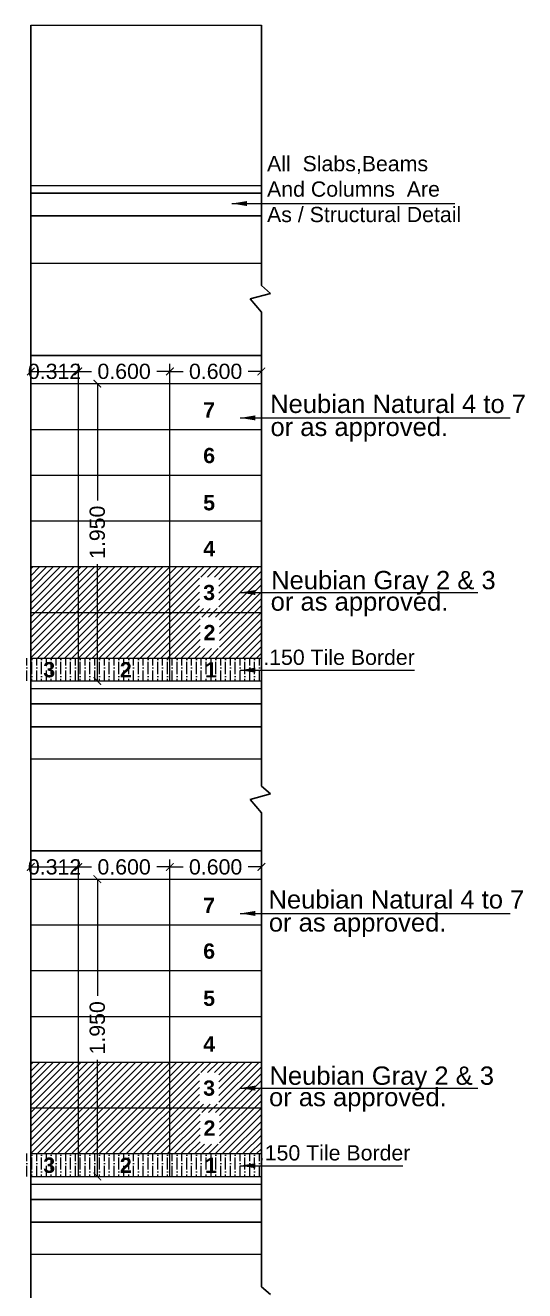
# Model space of a CAD drawing. Header units: millimetres. Extents: x 2733 to 5909, y 1038 to 2089.
# Drawn here: x 2816.62 to 2819.9, y 1047.61 to 1055.91 of the extents above; entities that cross this region are included whole.
import ezdxf

# ---------------------------------------------------------------- set-up
doc = ezdxf.new("R2010")
doc.units = ezdxf.units.MM
doc.header["$PDMODE"] = 35
doc.layers.get('0').update_dxf_attribs({"lineweight": 20})
doc.layers.get('Defpoints').update_dxf_attribs({"lineweight": 15})
for name, color, linetype, lineweight in [('beam', 43, 'Continuous', 20), ('DIM', 6, 'Continuous', 18), ('dim.1', 6, 'Continuous', 18), ('FLOOR FINISH', 10, 'Continuous', 15), ('Hatch', 43, 'Continuous', 13), ('rcc', 5, 'Continuous', 30), ('RD', 7, 'Continuous', 18), ('TEXT', 7, 'Continuous', 15), ('Text-1', 240, 'Continuous', 15), ('TILE HATCH-2', 123, 'Continuous', 9), ('Tiles', 91, 'Continuous', 9), ('Tiles-Text', 230, 'Continuous', 18), ('Wall', 7, 'Continuous', 30)]:
    doc.layers.add(name, color=color, linetype=linetype, lineweight=lineweight)
doc.styles.add('dim-stylus bt', font='arial.ttf')
doc.styles.add('L120', font='arial.ttf', dxfattribs={"height": 0.6})
doc.styles.add('Tabrej', font='arial.ttf')
doc.dimstyles.new('DIMEN', dxfattribs={"dimtxt": 0.3, "dimasz": 0.25, "dimexe": 0.18, "dimexo": 0.0625, "dimgap": 0.09, "dimtad": 0, "dimdec": 3, "dimzin": 0, "dimdsep": 46, "dimtxsty": 'Tabrej', "dimcen": 0, "dimclrd": 256, "dimclre": 256, "dimclrt": 7, "dimadec": 0, "dimazin": 0, "dimtfac": 1, "dimtdec": 3, "dimtofl": 0, "dimtmove": 0, "dimatfit": 1, "dimfxl": 0, "dimtolj": 1, "dimtzin": 0, "dimlwd": -1, "dimlwe": -1, "dimarcsym": 0})
doc.dimstyles.new('Tabrej', dxfattribs={"dimtxt": 4, "dimasz": 0.45, "dimexe": 0.18, "dimexo": 0.0625, "dimgap": 0.09, "dimtad": 0, "dimdec": 3, "dimzin": 0, "dimdsep": 46, "dimtxsty": 'Tabrej', "dimcen": 0, "dimclrd": 256, "dimclre": 256, "dimclrt": 7, "dimaunit": 1, "dimadec": 3, "dimazin": 0, "dimtfac": 1, "dimtdec": 3, "dimtofl": 0, "dimtmove": 0, "dimatfit": 3, "dimfxl": 0, "dimtolj": 1, "dimtzin": 0, "dimlwd": -1, "dimlwe": -1, "dimarcsym": 0})

# ---------------------------------------------------------------- blocks, each defined once
blk = doc.blocks.new('_ArchTick')
at = {"color": 0, "const_width": 0.15}
blk.add_lwpolyline([(-0.5, -0.5), (0.5, 0.5)], dxfattribs=at)
blk = doc.blocks.new('*D355')
at = {"layer": 'Defpoints', "color": 0, "lineweight": 15, "transparency": 16777216}
for p in [(2816.6587, 1050.3125), (2816.9703, 1050.3924), (2816.9703, 1050.3135)]:
    blk.add_point(p, dxfattribs=at)
at = {"layer": 'DIM', "transparency": 16777216}
for p, q in [((2816.6587, 1050.314), (2816.6587, 1050.4424)), ((2816.9703, 1050.315), (2816.9703, 1050.4424)), ((2816.6587, 1050.3924), (2816.9703, 1050.3924))]:
    blk.add_line(p, q, dxfattribs=at)
at = {"layer": 'DIM', "transparency": 16777216, "xscale": 0.05, "yscale": 0.05, "zscale": 0.05, "rotation": 180}
blk.add_blockref('_ArchTick', (2816.6587, 1050.3924), dxfattribs=at)
at = {"layer": 'DIM', "transparency": 16777216, "xscale": 0.05, "yscale": 0.05, "zscale": 0.05}
blk.add_blockref('_ArchTick', (2816.9703, 1050.3924), dxfattribs=at)
at = {"layer": 'DIM', "color": 7, "transparency": 16777216, "insert": (2816.8145, 1050.3924), "char_height": 0.1, "attachment_point": 5, "style": 'Tabrej'}
blk.add_mtext('\\A1;0.312', dxfattribs=at)
blk = doc.blocks.new('*D356')
at = {"layer": 'Defpoints', "color": 0, "lineweight": 15, "transparency": 16777216}
for p in [(2816.9703, 1050.3185), (2817.5703, 1050.3924), (2817.5703, 1050.3135)]:
    blk.add_point(p, dxfattribs=at)
at = {"layer": 'DIM', "transparency": 16777216}
for p, q in [((2816.9703, 1050.32), (2816.9703, 1050.4424)), ((2817.5703, 1050.315), (2817.5703, 1050.4424)), ((2816.9703, 1050.3924), (2817.0567, 1050.3924)), ((2817.5703, 1050.3924), (2817.4839, 1050.3924))]:
    blk.add_line(p, q, dxfattribs=at)
at = {"layer": 'DIM', "transparency": 16777216, "xscale": 0.05, "yscale": 0.05, "zscale": 0.05, "rotation": 180}
blk.add_blockref('_ArchTick', (2816.9703, 1050.3924), dxfattribs=at)
at = {"layer": 'DIM', "transparency": 16777216, "xscale": 0.05, "yscale": 0.05, "zscale": 0.05}
blk.add_blockref('_ArchTick', (2817.5703, 1050.3924), dxfattribs=at)
at = {"layer": 'DIM', "color": 7, "transparency": 16777216, "insert": (2817.2703, 1050.3924), "char_height": 0.1, "attachment_point": 5, "style": 'Tabrej'}
blk.add_mtext('\\A1;0.600', dxfattribs=at)
blk = doc.blocks.new('*D357')
at = {"layer": 'Defpoints', "color": 0, "lineweight": 15, "transparency": 16777216}
for p in [(2817.5703, 1050.3185), (2818.1703, 1050.3924), (2818.1703, 1050.3135)]:
    blk.add_point(p, dxfattribs=at)
at = {"layer": 'DIM', "transparency": 16777216}
for p, q in [((2817.5703, 1050.32), (2817.5703, 1050.4424)), ((2818.1703, 1050.315), (2818.1703, 1050.4424)), ((2817.5703, 1050.3924), (2817.6567, 1050.3924)), ((2818.1703, 1050.3924), (2818.0839, 1050.3924))]:
    blk.add_line(p, q, dxfattribs=at)
at = {"layer": 'DIM', "transparency": 16777216, "xscale": 0.05, "yscale": 0.05, "zscale": 0.05, "rotation": 180}
blk.add_blockref('_ArchTick', (2817.5703, 1050.3924), dxfattribs=at)
at = {"layer": 'DIM', "transparency": 16777216, "xscale": 0.05, "yscale": 0.05, "zscale": 0.05}
blk.add_blockref('_ArchTick', (2818.1703, 1050.3924), dxfattribs=at)
at = {"layer": 'DIM', "color": 7, "transparency": 16777216, "insert": (2817.8703, 1050.3924), "char_height": 0.1, "attachment_point": 5, "style": 'Tabrej'}
blk.add_mtext('\\A1;0.600', dxfattribs=at)
blk = doc.blocks.new('*D358')
at = {"layer": 'Defpoints', "color": 0, "lineweight": 15, "transparency": 16777216}
for p in [(2816.9839, 1050.3125), (2817.0097, 1048.3625), (2817.0949, 1048.3625)]:
    blk.add_point(p, dxfattribs=at)
at = {"layer": 'DIM', "transparency": 16777216}
for p, q in [((2816.9854, 1050.3125), (2817.1449, 1050.3125)), ((2817.0949, 1050.3125), (2817.0949, 1049.5464)), ((2817.0949, 1048.3625), (2817.0949, 1049.1287)), ((2817.0112, 1048.3625), (2817.1449, 1048.3625))]:
    blk.add_line(p, q, dxfattribs=at)
at = {"layer": 'DIM', "transparency": 16777216, "xscale": 0.05, "yscale": 0.05, "zscale": 0.05}
for p, rotation in [((2817.0949, 1050.3125), 90), ((2817.0949, 1048.3625), 270)]:
    blk.add_blockref('_ArchTick', p, dxfattribs=dict(at, rotation=rotation))
at = {"layer": 'DIM', "color": 7, "transparency": 16777216, "insert": (2817.0949, 1049.3375), "char_height": 0.1, "attachment_point": 5, "rotation": 90, "style": 'Tabrej'}
blk.add_mtext('\\A1;1.950', dxfattribs=at)
blk = doc.blocks.new('*D359')
at = {"layer": 'Defpoints', "color": 0, "lineweight": 15, "transparency": 16777216}
for p in [(2816.9703, 1053.6424), (2816.6587, 1053.5625), (2816.9703, 1053.5635)]:
    blk.add_point(p, dxfattribs=at)
at = {"layer": 'DIM', "transparency": 16777216}
for p, q in [((2816.6587, 1053.564), (2816.6587, 1053.6924)), ((2816.6587, 1053.6424), (2816.9703, 1053.6424)), ((2816.9703, 1053.565), (2816.9703, 1053.6924))]:
    blk.add_line(p, q, dxfattribs=at)
at = {"layer": 'DIM', "transparency": 16777216, "xscale": 0.05, "yscale": 0.05, "zscale": 0.05, "rotation": 180}
blk.add_blockref('_ArchTick', (2816.6587, 1053.6424), dxfattribs=at)
at = {"layer": 'DIM', "transparency": 16777216, "xscale": 0.05, "yscale": 0.05, "zscale": 0.05}
blk.add_blockref('_ArchTick', (2816.9703, 1053.6424), dxfattribs=at)
at = {"layer": 'DIM', "color": 7, "transparency": 16777216, "insert": (2816.8145, 1053.6424), "char_height": 0.1, "attachment_point": 5, "style": 'Tabrej'}
blk.add_mtext('\\A1;0.312', dxfattribs=at)
blk = doc.blocks.new('*D360')
at = {"layer": 'Defpoints', "color": 0, "lineweight": 15, "transparency": 16777216}
for p in [(2817.5703, 1053.6424), (2816.9703, 1053.5685), (2817.5703, 1053.5635)]:
    blk.add_point(p, dxfattribs=at)
at = {"layer": 'DIM', "transparency": 16777216}
for p, q in [((2816.9703, 1053.57), (2816.9703, 1053.6924)), ((2816.9703, 1053.6424), (2817.0567, 1053.6424)), ((2817.5703, 1053.6424), (2817.4839, 1053.6424)), ((2817.5703, 1053.565), (2817.5703, 1053.6924))]:
    blk.add_line(p, q, dxfattribs=at)
at = {"layer": 'DIM', "transparency": 16777216, "xscale": 0.05, "yscale": 0.05, "zscale": 0.05, "rotation": 180}
blk.add_blockref('_ArchTick', (2816.9703, 1053.6424), dxfattribs=at)
at = {"layer": 'DIM', "transparency": 16777216, "xscale": 0.05, "yscale": 0.05, "zscale": 0.05}
blk.add_blockref('_ArchTick', (2817.5703, 1053.6424), dxfattribs=at)
at = {"layer": 'DIM', "color": 7, "transparency": 16777216, "insert": (2817.2703, 1053.6424), "char_height": 0.1, "attachment_point": 5, "style": 'Tabrej'}
blk.add_mtext('\\A1;0.600', dxfattribs=at)
blk = doc.blocks.new('*D361')
at = {"layer": 'Defpoints', "color": 0, "lineweight": 15, "transparency": 16777216}
for p in [(2818.1703, 1053.6424), (2817.5703, 1053.5685), (2818.1703, 1053.5635)]:
    blk.add_point(p, dxfattribs=at)
at = {"layer": 'DIM', "transparency": 16777216}
for p, q in [((2817.5703, 1053.57), (2817.5703, 1053.6924)), ((2817.5703, 1053.6424), (2817.6567, 1053.6424)), ((2818.1703, 1053.6424), (2818.0839, 1053.6424)), ((2818.1703, 1053.565), (2818.1703, 1053.6924))]:
    blk.add_line(p, q, dxfattribs=at)
at = {"layer": 'DIM', "transparency": 16777216, "xscale": 0.05, "yscale": 0.05, "zscale": 0.05, "rotation": 180}
blk.add_blockref('_ArchTick', (2817.5703, 1053.6424), dxfattribs=at)
at = {"layer": 'DIM', "transparency": 16777216, "xscale": 0.05, "yscale": 0.05, "zscale": 0.05}
blk.add_blockref('_ArchTick', (2818.1703, 1053.6424), dxfattribs=at)
at = {"layer": 'DIM', "color": 7, "transparency": 16777216, "insert": (2817.8703, 1053.6424), "char_height": 0.1, "attachment_point": 5, "style": 'Tabrej'}
blk.add_mtext('\\A1;0.600', dxfattribs=at)
blk = doc.blocks.new('*D362')
at = {"layer": 'Defpoints', "color": 0, "lineweight": 15, "transparency": 16777216}
for p in [(2816.9839, 1053.5625), (2817.0097, 1051.6125), (2817.0949, 1051.6125)]:
    blk.add_point(p, dxfattribs=at)
at = {"layer": 'DIM', "transparency": 16777216}
for p, q in [((2816.9854, 1053.5625), (2817.1449, 1053.5625)), ((2817.0949, 1053.5625), (2817.0949, 1052.7964)), ((2817.0949, 1051.6125), (2817.0949, 1052.3787)), ((2817.0112, 1051.6125), (2817.1449, 1051.6125))]:
    blk.add_line(p, q, dxfattribs=at)
at = {"layer": 'DIM', "transparency": 16777216, "xscale": 0.05, "yscale": 0.05, "zscale": 0.05}
for p, rotation in [((2817.0949, 1053.5625), 90), ((2817.0949, 1051.6125), 270)]:
    blk.add_blockref('_ArchTick', p, dxfattribs=dict(at, rotation=rotation))
at = {"layer": 'DIM', "color": 7, "transparency": 16777216, "insert": (2817.0949, 1052.5875), "char_height": 0.1, "attachment_point": 5, "rotation": 90, "style": 'Tabrej'}
blk.add_mtext('\\A1;1.950', dxfattribs=at)
blk = doc.blocks.new('gd')
at = {"layer": 'TEXT', "insert": (2851.3562, 1054.9194), "char_height": 0.1, "width": 22.011289, "attachment_point": 1, "style": 'L120'}
blk.add_mtext('All  Slabs,Beams\\PAnd Columns  Are\\PAs / Structural Detail', dxfattribs=at)
at = {"layer": 'dim.1', "ltscale": 0.02}
blk.add_leader([(2851.125, 1054.6077), (2852.588, 1054.6077)], dimstyle='Tabrej', override={"dimasz": 0.1}, dxfattribs=at)

msp = doc.modelspace()

# ---------------------------------------------------------------- hatches: boundary and pattern name
at = {"layer": 'Hatch', "lineweight": 15}
h = msp.add_hatch(dxfattribs=at)
h.set_pattern_fill('ANSI36', color=256, scale=0.01, angle=45, style=0)
h.set_pattern_definition([(90, (-56.519178, 9.75), (-0.03175, 0.0555625), [0.079375, -0.015875, 0, -0.015875])])
h.paths.add_polyline_path([(2818.1703, 1051.7625), (2817.5703, 1051.7625), (2817.5703, 1051.6125), (2818.1703, 1051.6125)])
h.paths.add_polyline_path([(2817.5703, 1051.7625), (2816.9703, 1051.7625), (2816.9703, 1051.6125), (2817.5703, 1051.6125)])
h.paths.add_polyline_path([(2816.9703, 1051.7625), (2816.6227, 1051.7625), (2816.6227, 1051.6125), (2816.9703, 1051.6125)])
h.paths.add_polyline_path([(2817.7815, 1051.5808), (2817.9091, 1051.5808), (2817.9091, 1051.7869), (2817.7815, 1051.7869)], flags=9)
h.paths.add_polyline_path([(2817.2192, 1051.5809), (2817.3469, 1051.5809), (2817.3469, 1051.787), (2817.2192, 1051.787)], flags=9)
h.paths.add_polyline_path([(2816.7161, 1051.5818), (2816.8438, 1051.5818), (2816.8438, 1051.7878), (2816.7161, 1051.7878)], flags=9)
h = msp.add_hatch(dxfattribs=at)
h.set_pattern_fill('ANSI36', color=256, scale=0.01, angle=45, style=0)
h.set_pattern_definition([(90, (-56.519178, 6.5), (-0.03175, 0.0555625), [0.079375, -0.015875, 0, -0.015875])])
h.paths.add_polyline_path([(2818.1703, 1048.5125), (2817.5703, 1048.5125), (2817.5703, 1048.3625), (2818.1703, 1048.3625)])
h.paths.add_polyline_path([(2817.5703, 1048.5125), (2816.9703, 1048.5125), (2816.9703, 1048.3625), (2817.5703, 1048.3625)])
h.paths.add_polyline_path([(2816.9703, 1048.5125), (2816.6227, 1048.5125), (2816.6227, 1048.3625), (2816.9703, 1048.3625)])
h.paths.add_polyline_path([(2817.7815, 1048.3308), (2817.9091, 1048.3308), (2817.9091, 1048.5369), (2817.7815, 1048.5369)], flags=9)
h.paths.add_polyline_path([(2817.2192, 1048.3309), (2817.3469, 1048.3309), (2817.3469, 1048.537), (2817.2192, 1048.537)], flags=9)
h.paths.add_polyline_path([(2816.7161, 1048.3318), (2816.8438, 1048.3318), (2816.8438, 1048.5378), (2816.7161, 1048.5378)], flags=9)
at = {"layer": 'TILE HATCH-2'}
h = msp.add_hatch(dxfattribs=at)
h.set_pattern_fill('ANSI31', color=256, scale=0.01, style=0)
h.set_pattern_definition([(45, (-56.519178, 9.75), (-0.0224506403, 0.0224506403), [])])
h.paths.add_polyline_path([(2817.5703, 1052.0625), (2816.9703, 1052.0625), (2816.9703, 1051.7625), (2817.5703, 1051.7625)])
h.paths.add_polyline_path([(2817.5703, 1052.3625), (2816.9703, 1052.3625), (2816.9703, 1052.0625), (2817.5703, 1052.0625)])
h.paths.add_polyline_path([(2818.1703, 1052.0625), (2817.5703, 1052.0625), (2817.5703, 1051.7625), (2818.1703, 1051.7625)])
h.paths.add_polyline_path([(2816.9703, 1052.3625), (2816.6587, 1052.3625), (2816.6587, 1052.0625), (2816.9703, 1052.0625)])
h.paths.add_polyline_path([(2818.1703, 1052.3625), (2817.5703, 1052.3625), (2817.5703, 1052.0625), (2818.1703, 1052.0625)])
h.paths.add_polyline_path([(2816.9703, 1052.0625), (2816.6587, 1052.0625), (2816.6587, 1051.7625), (2816.9703, 1051.7625)])
h.paths.add_polyline_path([(2817.768, 1051.8252), (2817.8957, 1051.8252), (2817.8957, 1052.0313), (2817.768, 1052.0313)], flags=16)
h.paths.add_polyline_path([(2817.7642, 1052.0877), (2817.8919, 1052.0877), (2817.8919, 1052.2938), (2817.7642, 1052.2938)], flags=16)
h = msp.add_hatch(dxfattribs=at)
h.set_pattern_fill('ANSI31', color=256, scale=0.01, style=0)
h.set_pattern_definition([(45, (-56.519178, 6.5), (-0.0224506403, 0.0224506403), [])])
h.paths.add_polyline_path([(2817.5703, 1048.8125), (2816.9703, 1048.8125), (2816.9703, 1048.5125), (2817.5703, 1048.5125)])
h.paths.add_polyline_path([(2817.5703, 1049.1125), (2816.9703, 1049.1125), (2816.9703, 1048.8125), (2817.5703, 1048.8125)])
h.paths.add_polyline_path([(2818.1703, 1048.8125), (2817.5703, 1048.8125), (2817.5703, 1048.5125), (2818.1703, 1048.5125)])
h.paths.add_polyline_path([(2816.9703, 1049.1125), (2816.6587, 1049.1125), (2816.6587, 1048.8125), (2816.9703, 1048.8125)])
h.paths.add_polyline_path([(2818.1703, 1049.1125), (2817.5703, 1049.1125), (2817.5703, 1048.8125), (2818.1703, 1048.8125)])
h.paths.add_polyline_path([(2816.9703, 1048.8125), (2816.6587, 1048.8125), (2816.6587, 1048.5125), (2816.9703, 1048.5125)])
h.paths.add_polyline_path([(2817.768, 1048.5752), (2817.8957, 1048.5752), (2817.8957, 1048.7813), (2817.768, 1048.7813)], flags=16)
h.paths.add_polyline_path([(2817.7642, 1048.8377), (2817.8919, 1048.8377), (2817.8919, 1049.0438), (2817.7642, 1049.0438)], flags=16)

# ---------------------------------------------------------------- linework, layer by layer
at = {"lineweight": 15}
msp.add_line((2816.6587, 1055.9125), (2818.1703, 1055.9125), dxfattribs=at)
at = {"layer": 'beam', "lineweight": 15}
for p, q in [((2816.6587, 1054.3525), (2818.1703, 1054.3525)), ((2816.6587, 1051.1025), (2818.1703, 1051.1025)), ((2816.6587, 1047.8525), (2818.1703, 1047.8525))]:
    msp.add_line(p, q, dxfattribs=at)
at = {"layer": 'FLOOR FINISH', "lineweight": 15}
for p, q in [((2816.6587, 1054.8625), (2818.1703, 1054.8625)), ((2816.6587, 1051.6125), (2818.1703, 1051.6125)), ((2816.6587, 1051.5625), (2818.1703, 1051.5625)), ((2816.6587, 1048.3625), (2818.1703, 1048.3625)), ((2816.6587, 1048.3125), (2818.1703, 1048.3125))]:
    msp.add_line(p, q, dxfattribs=at)
at = {"layer": 'rcc'}
for p, q in [((2816.6587, 1054.8125), (2818.1703, 1054.8125)), ((2816.6587, 1054.6625), (2818.1703, 1054.6625)), ((2816.6587, 1051.4625), (2818.1703, 1051.4625)), ((2816.6587, 1051.3125), (2818.1703, 1051.3125)), ((2816.6587, 1048.2125), (2818.1703, 1048.2125)), ((2816.6587, 1048.0625), (2818.1703, 1048.0625))]:
    msp.add_line(p, q, dxfattribs=at)
at = {"layer": 'Tiles', "lineweight": 15}
for p, q in [((2816.6587, 1053.5625), (2818.1703, 1053.5625)), ((2816.9703, 1051.6125), (2816.9703, 1053.5625)), ((2817.5703, 1051.6125), (2817.5703, 1053.5625)), ((2816.6587, 1053.2625), (2818.1703, 1053.2625)), ((2816.6587, 1052.9625), (2818.1703, 1052.9625)), ((2816.6587, 1052.6625), (2818.1703, 1052.6625)), ((2816.6587, 1052.3625), (2818.1703, 1052.3625)), ((2816.6587, 1052.0625), (2818.1703, 1052.0625)), ((2816.6587, 1051.7625), (2818.1703, 1051.7625)), ((2816.6587, 1050.3125), (2818.1703, 1050.3125)), ((2816.9703, 1048.3625), (2816.9703, 1050.3125)), ((2817.5703, 1048.3625), (2817.5703, 1050.3125)), ((2816.6587, 1050.0125), (2818.1703, 1050.0125)), ((2816.6587, 1049.7125), (2818.1703, 1049.7125)), ((2816.6587, 1049.4125), (2818.1703, 1049.4125)), ((2816.6587, 1049.1125), (2818.1703, 1049.1125)), ((2816.6587, 1048.8125), (2818.1703, 1048.8125)), ((2816.6587, 1048.5125), (2818.1703, 1048.5125))]:
    msp.add_line(p, q, dxfattribs=at)
at = {"layer": 'Wall'}
for p, q in [((2816.6587, 1055.9125), (2816.6587, 1041.8125)), ((2818.1703, 1055.9125), (2818.1703, 1054.2061)), ((2818.0974, 1054.118), (2818.2294, 1054.1541)), ((2818.2294, 1054.1541), (2818.1703, 1054.2061)), ((2818.1703, 1054.0305), (2818.0974, 1054.118)), ((2818.1703, 1054.0305), (2818.1703, 1050.9233)), ((2818.1703, 1053.7475), (2816.6587, 1053.7475)), ((2818.2294, 1050.8714), (2818.1703, 1050.9233)), ((2818.0974, 1050.8352), (2818.2294, 1050.8714)), ((2818.1703, 1050.7478), (2818.0974, 1050.8352)), ((2818.1703, 1050.7478), (2818.1703, 1047.6395)), ((2818.1703, 1050.4975), (2816.6587, 1050.4975)), ((2818.2294, 1047.5876), (2818.1703, 1047.6395))]:
    msp.add_line(p, q, dxfattribs=at)

# ---------------------------------------------------------------- block references
at = {"layer": 'RD', "lineweight": 15}
msp.add_blockref('gd', (-33.1487, 0.1358), dxfattribs=at)

# ---------------------------------------------------------------- texts
at = {"layer": 'TEXT', "char_height": 0.1, "width": 1.137347, "attachment_point": 3, "style": 'L120'}
for insert in [(2819.1763, 1051.8178), (2819.1472, 1048.5678)]:
    msp.add_mtext('{\\fArial|b0|i0|c0|p34; .150 Tile Border}', dxfattribs=dict(at, insert=insert))
at = {"layer": 'Text-1', "linetype": 'Continuous', "style": 'dim-stylus bt'}
for s, p in [('        Neubian Natural 4 to 7', (2817.8552, 1053.3699)), ('or as approved.', (2818.2299, 1053.2188)), ('     Neubian Gray 2 & 3', (2818.0014, 1052.214)), ('or as approved.', (2818.2313, 1052.0734)), ('        Neubian Natural 4 to 7', (2817.8444, 1050.1199)), ('or as approved.', (2818.2191, 1049.9688)), ('     Neubian Gray 2 & 3', (2817.9906, 1048.964)), ('or as approved.', (2818.2205, 1048.8234))]:
    msp.add_text(s, height=0.12, dxfattribs=at).set_placement(p)
at = {"layer": 'Tiles-Text', "char_height": 0.1, "width": 0.096954, "attachment_point": 5, "style": 'dim-stylus bt'}
for s, insert in [('{\\fArial|b1|i0|c0|p34;7}', (2817.8277, 1053.3902)), ('{\\fArial|b1|i0|c0|p34;6}', (2817.8277, 1053.0902)), ('{\\fArial|b1|i0|c0|p34;5}', (2817.8277, 1052.7807)), ('{\\fArial|b1|i0|c0|p34;4}', (2817.8277, 1052.4809)), ('{\\fArial|b1|i0|c0|p34;3}', (2817.8277, 1052.1917)), ('{\\fArial|b1|i0|c0|p34;2}', (2817.8301, 1051.93)), ('{\\fArial|b1|i0|c0|p34;3}', (2816.7795, 1051.6857)), ('{\\fArial|b1|i0|c0|p34;2}', (2817.2813, 1051.6857)), ('{\\fArial|b1|i0|c0|p34;1}', (2817.8395, 1051.6856)), ('{\\fArial|b1|i0|c0|p34;7}', (2817.8277, 1050.1402)), ('{\\fArial|b1|i0|c0|p34;6}', (2817.8277, 1049.8402)), ('{\\fArial|b1|i0|c0|p34;5}', (2817.8277, 1049.5307)), ('{\\fArial|b1|i0|c0|p34;4}', (2817.8277, 1049.2309)), ('{\\fArial|b1|i0|c0|p34;3}', (2817.8277, 1048.9417)), ('{\\fArial|b1|i0|c0|p34;2}', (2817.8301, 1048.68)), ('{\\fArial|b1|i0|c0|p34;3}', (2816.7795, 1048.4357)), ('{\\fArial|b1|i0|c0|p34;2}', (2817.2813, 1048.4357)), ('{\\fArial|b1|i0|c0|p34;1}', (2817.8395, 1048.4356))]:
    msp.add_mtext(s, dxfattribs=dict(at, insert=insert))

# ---------------------------------------------------------------- dimensions: what is measured, and where the dimension line sits
at = {"layer": 'DIM'}
for base, p1, p2, picture, middle in [((2816.9703, 1053.6424), (2816.6587, 1053.5625), (2816.9703, 1053.5635), '*D359', (2816.8145, 1053.6424)), ((2816.9703, 1050.3924), (2816.6587, 1050.3125), (2816.9703, 1050.3135), '*D355', (2816.8145, 1050.3924))]:
    dim = msp.add_linear_dim(base=base, p1=p1, p2=p2, dimstyle='DIMEN', override={"dimscale": 0.5, "dimtxt": 0.2, "dimasz": 0.1, "dimexe": 0.1, "dimexo": 0.003, "dimblk1": 'ArchTick', "dimblk2": 'ArchTick', "dimsah": 1}, dxfattribs=at)
    dim.commit()
    dim.dimension.update_dxf_attribs({"geometry": picture, "text_midpoint": middle, "dimtype": 160})
for base, p1, p2, picture, middle in [((2817.5703, 1053.6424), (2816.9703, 1053.5685), (2817.5703, 1053.5635), '*D360', (2817.2703, 1053.6424)), ((2818.1703, 1053.6424), (2817.5703, 1053.5685), (2818.1703, 1053.5635), '*D361', (2817.8703, 1053.6424)), ((2817.5703, 1050.3924), (2816.9703, 1050.3185), (2817.5703, 1050.3135), '*D356', (2817.2703, 1050.3924)), ((2818.1703, 1050.3924), (2817.5703, 1050.3185), (2818.1703, 1050.3135), '*D357', (2817.8703, 1050.3924))]:
    dim = msp.add_linear_dim(base=base, p1=p1, p2=p2, dimstyle='DIMEN', override={"dimscale": 0.5, "dimtxt": 0.2, "dimasz": 0.1, "dimexe": 0.1, "dimexo": 0.003, "dimblk1": 'ArchTick', "dimblk2": 'ArchTick', "dimsah": 1}, dxfattribs=at)
    dim.commit()
    dim.dimension.update_dxf_attribs({"geometry": picture, "text_midpoint": middle})
for base, p1, p2, picture, middle in [((2817.0949, 1051.6125), (2816.9839, 1053.5625), (2817.0097, 1051.6125), '*D362', (2817.0949, 1052.5875)), ((2817.0949, 1048.3625), (2816.9839, 1050.3125), (2817.0097, 1048.3625), '*D358', (2817.0949, 1049.3375))]:
    dim = msp.add_linear_dim(base=base, p1=p1, p2=p2, angle=90, dimstyle='DIMEN', override={"dimscale": 0.5, "dimtxt": 0.2, "dimasz": 0.1, "dimexe": 0.1, "dimexo": 0.003, "dimblk1": 'ArchTick', "dimblk2": 'ArchTick', "dimsah": 1}, dxfattribs=at)
    dim.commit()
    dim.dimension.update_dxf_attribs({"geometry": picture, "text_midpoint": middle})

# ---------------------------------------------------------------- leaders
at = {"layer": 'dim.1', "ltscale": 0.02}
for points in [[(2818.0311, 1053.3377), (2819.8024, 1053.3377)], [(2818.0311, 1052.1923), (2819.5885, 1052.1923)], [(2818.0311, 1051.6833), (2819.1736, 1051.6833)], [(2818.0311, 1050.0877), (2819.8024, 1050.0877)], [(2818.0311, 1048.9423), (2819.5885, 1048.9423)], [(2818.0311, 1048.4333), (2819.0981, 1048.4333)]]:
    msp.add_leader(points, dimstyle='Tabrej', override={"dimasz": 0.1}, dxfattribs=at)

doc.saveas('drawing.dxf')
